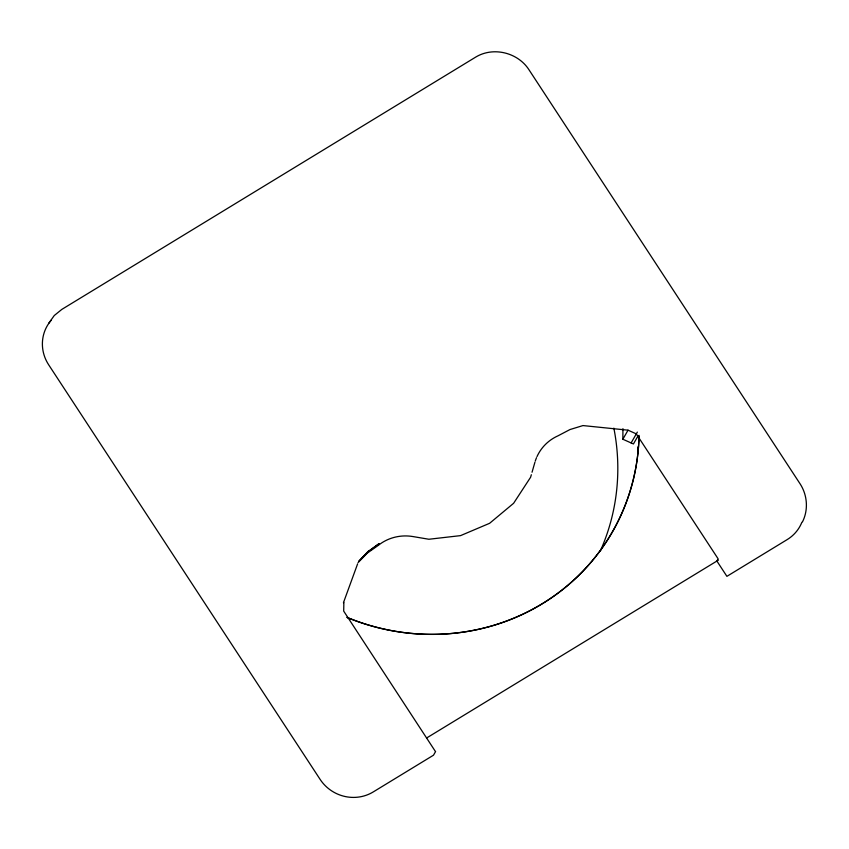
<?xml version="1.0" encoding="UTF-8"?>
<svg xmlns="http://www.w3.org/2000/svg" width="849" height="849" viewBox="0 0 849 849"><rect width="100%" height="100%" fill="white"/><g stroke="black" fill="none" stroke-linecap="round" stroke-linejoin="round"><path stroke-width="1.27" d="M637.97 436.036L633.428 443.963L622.848 439.241L622.943 428.649M343.866 602.429L343.696 611.11L435.197 751.163M531.336 474.74L530.614 477.234L513.613 503.287L489.608 523.302L460.561 535.623L428.883 539.253L413.007 536.568A44.509 42.811 29.8 0 0 378.304 545.366L367.33 553.092L358.045 562.685M532.047 472.235L534.923 462.249M802.507 521.827C808.481 509.909 807.431 495.413 800.331 484.206L528.863 69.586C517.741 52.489 493.311 46.43 475.748 57.074L61.85 309.386L54.251 315.541L48.616 323.469M343.442 602.716L357.599 563.895M435.611 751.503L433.499 755.196L373.252 791.926A38.746 37.26 29.8 0 1 320.094 779.35L48.669 364.794A38.746 37.26 29.8 0 1 51.322 320.137M622.848 439.241L628.037 430.178L636.304 433.871L718.148 558.865L716.896 561.051L726.903 576.344L787.15 539.614A38.746 37.26 29.8 0 0 801.912 522.209M631.115 442.934L637.344 432.109M368.179 551.33L358.904 561.178L368.19 551.585L379.153 543.604L368.19 551.585M426.569 738.025L718.328 560.17M628.037 430.178L582.976 425.572L570.008 429.541L558.069 435.792A44.509 42.811 29.8 0 0 537.003 456.592M613.848 428.129A216.346 208.069 29.8 0 1 600.413 550.789M639.053 435.357A216.346 208.069 29.8 0 1 347.273 617.51M637.886 446.967A237.571 228.487 29.8 0 1 638.236 450.904M639.021 436.365A216.399 208.122 29.8 0 1 346.901 617.35M535.273 461.103A44.509 42.811 29.8 0 1 536.526 457.696"/></g></svg>
